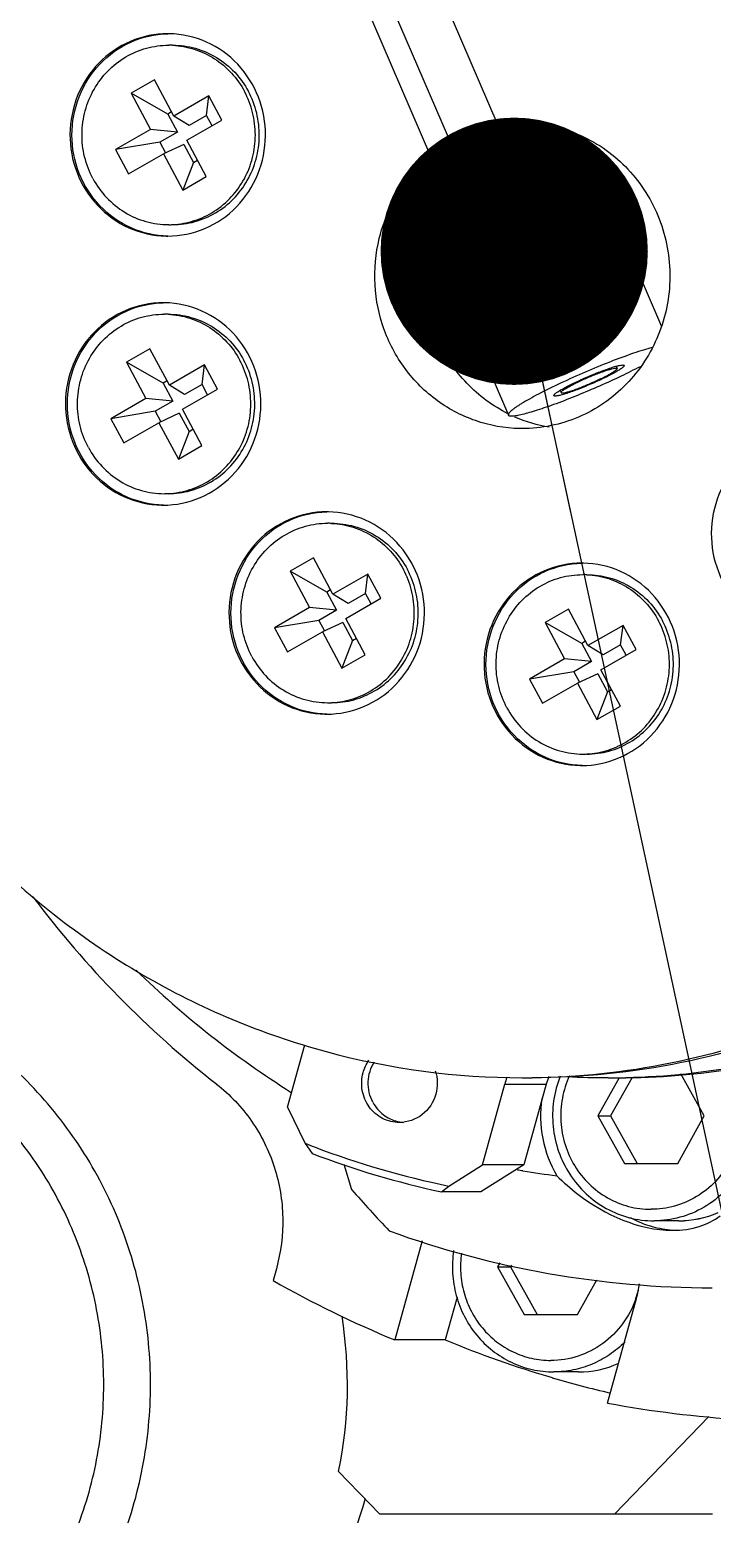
# Model space of a CAD drawing. Header units: millimetres. Extents: x 0 to 841, y 0 to 594.
# Drawn here: x 54.14 to 63.08, y 193.19 to 212.63 of the extents above; entities that cross this region are included whole.
import ezdxf

# ---------------------------------------------------------------- set-up
doc = ezdxf.new("R2010")
doc.units = ezdxf.units.MM
doc.header["$LTSCALE"] = 46.255
doc.layers.get('0').update_dxf_attribs({"linetype": 'CONTINUOUS'})
doc.layers.add('AXIS', color=7, linetype='CONTINUOUS')
doc.layers.add('NOTE', color=7, linetype='CONTINUOUS')
doc.styles.get("Standard").update_dxf_attribs({"font": 'txt', "width": 0.85})
doc.dimstyles.get("Standard").update_dxf_attribs({"dimtxt": 3.5, "dimasz": 3.5, "dimexe": 1.5, "dimexo": 1, "dimtad": 1, "dimtxsty": 'STANDARD', "dimcen": 0.09, "dimadec": 0, "dimazin": 0, "dimtol": 1, "dimtp": 0.01, "dimtm": 0.01, "dimtfac": 1, "dimtofl": 0, "dimtmove": 0, "dimatfit": 3, "dimfxl": 1, "dimtolj": 1, "dimarcsym": 0})

msp = doc.modelspace()

# ---------------------------------------------------------------- linework, layer by layer
at = {"color": 7, "linetype": 'CONTINUOUS'}
for p, q in [((57.984, 216.697), (60.272, 211.377)), ((57.101, 216.291), (59.389, 210.971)), ((55.774, 211.973), (55.467, 211.797)), ((56.028, 211.497), (55.774, 211.973)), ((55.947, 211.524), (55.467, 211.797)), ((55.467, 211.797), (55.722, 211.321)), ((56.488, 211.761), (56.028, 211.497)), ((56.457, 211.506), (56.488, 211.761)), ((56.657, 211.444), (56.488, 211.761)), ((55.998, 211.553), (55.947, 211.524)), ((55.947, 211.524), (56.074, 211.286)), ((55.722, 211.321), (55.263, 211.058)), ((56.074, 211.286), (55.722, 211.321)), ((56.227, 211.374), (56.028, 211.497)), ((56.198, 211.18), (56.657, 211.444)), ((56.457, 211.506), (56.227, 211.374)), ((56.529, 211.37), (56.457, 211.506)), ((55.844, 211.154), (55.263, 211.058)), ((56.074, 211.286), (55.844, 211.154)), ((55.844, 211.154), (55.918, 211.016)), ((56.159, 211.127), (55.892, 211.004)), ((56.159, 211.127), (56.286, 210.89)), ((56.453, 210.704), (56.198, 211.18)), ((55.263, 211.058), (55.432, 210.741)), ((55.432, 210.741), (55.892, 211.004)), ((55.892, 211.004), (56.146, 210.529)), ((56.286, 210.89), (56.146, 210.529)), ((56.286, 210.89), (56.338, 210.919)), ((56.146, 210.529), (56.453, 210.704)), ((55.714, 208.45), (55.408, 208.275)), ((55.969, 207.975), (55.714, 208.45)), ((55.887, 208.001), (55.408, 208.275)), ((55.408, 208.275), (55.663, 207.799)), ((56.428, 208.238), (55.969, 207.975)), ((56.397, 207.983), (56.428, 208.238)), ((56.598, 207.921), (56.428, 208.238)), ((61.92, 208.236), (61.925, 208.232)), ((55.939, 208.031), (55.887, 208.001)), ((55.887, 208.001), (56.015, 207.764)), ((56.168, 207.852), (55.969, 207.975)), ((56.139, 207.658), (56.598, 207.921)), ((56.397, 207.983), (56.168, 207.852)), ((56.47, 207.848), (56.397, 207.983)), ((61.006, 207.837), (61.006, 207.843)), ((55.663, 207.799), (55.203, 207.535)), ((55.785, 207.632), (55.203, 207.535)), ((56.015, 207.764), (55.663, 207.799)), ((56.015, 207.764), (55.785, 207.632)), ((55.785, 207.632), (55.859, 207.494)), ((56.393, 207.182), (56.139, 207.658)), ((55.203, 207.535), (55.373, 207.218)), ((55.373, 207.218), (55.832, 207.482)), ((56.099, 207.605), (55.832, 207.482)), ((55.832, 207.482), (56.087, 207.006)), ((56.099, 207.605), (56.227, 207.367)), ((56.227, 207.367), (56.087, 207.006)), ((56.227, 207.367), (56.278, 207.397)), ((60.592, 207.405), (60.557, 207.405)), ((56.087, 207.006), (56.393, 207.182)), ((57.856, 205.713), (57.549, 205.537)), ((58.11, 205.237), (57.856, 205.713)), ((58.029, 205.264), (57.549, 205.537)), ((57.549, 205.537), (57.804, 205.061)), ((58.57, 205.501), (58.11, 205.237)), ((58.539, 205.246), (58.57, 205.501)), ((58.739, 205.184), (58.57, 205.501)), ((58.08, 205.293), (58.029, 205.264)), ((58.029, 205.264), (58.156, 205.026)), ((58.309, 205.114), (58.11, 205.237)), ((58.28, 204.92), (58.739, 205.184)), ((58.539, 205.246), (58.309, 205.114)), ((58.611, 205.11), (58.539, 205.246)), ((57.804, 205.061), (57.345, 204.798)), ((58.156, 205.026), (57.804, 205.061)), ((58.156, 205.026), (57.926, 204.894)), ((58.535, 204.444), (58.28, 204.92)), ((61.196, 205.04), (60.89, 204.865)), ((61.451, 204.565), (61.196, 205.04)), ((57.926, 204.894), (57.345, 204.798)), ((57.345, 204.798), (57.514, 204.481)), ((57.514, 204.481), (57.974, 204.744)), ((57.926, 204.894), (58, 204.756)), ((58.241, 204.867), (57.974, 204.744)), ((57.974, 204.744), (58.228, 204.269)), ((58.241, 204.867), (58.368, 204.63)), ((61.369, 204.592), (60.89, 204.865)), ((60.89, 204.865), (61.144, 204.389)), ((61.91, 204.828), (61.451, 204.565)), ((61.879, 204.573), (61.91, 204.828)), ((62.08, 204.511), (61.91, 204.828)), ((58.368, 204.63), (58.228, 204.269)), ((58.368, 204.63), (58.42, 204.659)), ((61.42, 204.621), (61.369, 204.592)), ((61.369, 204.592), (61.496, 204.354)), ((61.649, 204.442), (61.451, 204.565)), ((61.62, 204.248), (62.08, 204.511)), ((61.879, 204.573), (61.649, 204.442)), ((61.952, 204.438), (61.879, 204.573)), ((58.228, 204.269), (58.535, 204.444)), ((61.144, 204.389), (60.685, 204.125)), ((61.496, 204.354), (61.144, 204.389)), ((61.496, 204.354), (61.267, 204.222)), ((61.267, 204.222), (60.685, 204.125)), ((60.685, 204.125), (60.855, 203.808)), ((61.267, 204.222), (61.34, 204.084)), ((61.581, 204.195), (61.314, 204.072)), ((61.581, 204.195), (61.708, 203.957)), ((61.875, 203.772), (61.62, 204.248)), ((60.855, 203.808), (61.314, 204.072)), ((61.314, 204.072), (61.569, 203.596)), ((61.708, 203.957), (61.569, 203.596)), ((61.708, 203.957), (61.76, 203.987)), ((61.569, 203.596), (61.875, 203.772)), ((57.515, 198.521), (57.741, 199.338)), ((61.858, 198.905), (61.58, 198.407)), ((62.029, 198.91), (61.748, 198.407)), ((62.974, 198.407), (62.667, 198.957)), ((60.068, 197.763), (60.361, 198.82)), ((60.361, 198.82), (60.905, 198.82)), ((60.905, 198.82), (60.612, 197.763)), ((57.515, 198.521), (57.747, 198.045)), ((61.58, 198.407), (61.748, 198.407)), ((61.58, 198.407), (61.929, 197.782)), ((61.748, 198.407), (62.097, 197.782)), ((62.626, 197.782), (62.974, 198.407)), ((57.747, 198.045), (57.838, 197.914)), ((58.252, 197.773), (58.353, 197.442)), ((59.628, 197.487), (60.068, 197.763)), ((60.612, 197.763), (60.049, 197.411)), ((60.612, 197.763), (60.068, 197.763)), ((61.929, 197.782), (62.626, 197.782)), ((59.532, 197.411), (59.628, 197.487)), ((60.049, 197.411), (59.532, 197.411)), ((62.638, 197.032), (62.316, 197.032)), ((59.28, 196.768), (58.921, 195.472)), ((57.37, 196.403), (57.328, 196.249)), ((60.298, 196.482), (60.268, 196.428)), ((60.268, 196.428), (60.436, 196.428)), ((60.268, 196.428), (60.616, 195.803)), ((60.449, 196.452), (60.436, 196.428)), ((60.436, 196.428), (60.785, 195.803)), ((61.313, 195.803), (61.568, 196.259)), ((59.736, 196.032), (59.581, 195.472)), ((61.707, 194.645), (62.086, 196.015)), ((60.616, 195.803), (61.313, 195.803)), ((59.581, 195.472), (58.921, 195.472)), ((61.325, 195.053), (61.004, 195.053)), ((61.799, 193.19), (63.034, 194.468)), ((58.186, 193.749), (58.726, 193.19)), ((63.08, 193.19), (58.726, 193.19))]:
    msp.add_line(p, q, dxfattribs=at)
for centre, radius, start, end in [((55.96, 211.329), 1.097, 87.2985, 89.9994), ((61.242, 209.522), 1.883, 100.3325, 111.5666), ((61.296, 209.444), 1.98, 138.4587, 142.3364), ((55.96, 211.173), 1.098, 269.9994, 272.7006), ((55.901, 207.806), 1.097, 87.2985, 89.9994), ((61.248, 209.304), 1.9, 242.4761, 243.3466), ((61.243, 209.293), 1.889, 246.4906, 260.8799), ((55.901, 207.651), 1.098, 269.9994, 272.7006), ((58.042, 205.068), 1.097, 87.2985, 89.9994), ((61.382, 204.396), 1.097, 87.2985, 89.9994), ((58.042, 204.913), 1.098, 269.9994, 272.7006), ((61.382, 204.241), 1.098, 269.9994, 272.7006), ((64.584, 209.069), 12.998, 216.8425, 232.04), ((61.715, 208.735), 9.83, 270.7707, 289.2258), ((61.845, 208.73), 9.825, 270.0127, 288.5022), ((61.84, 198.41), 1.535, 160.9584, 164.5165), ((60.591, 208.705), 9.8, 269.9989, 270.7538), ((62.384, 198.41), 1.535, 160.6073, 164.5162), ((61.717, 208.713), 9.807, 266.8626, 270.0005), ((61.717, 208.709), 9.804, 270.0007, 270.7567), ((59.068, 198.798), 0.48, 256.559, 259.7778), ((59.068, 198.799), 0.48, 259.7783, 265.8819), ((61.946, 208.733), 11.482, 248.5513, 249.1986), ((61.957, 208.686), 11.533, 249.0722, 257.8597), ((61.93, 208.688), 11.435, 249.1948, 258.3863), ((62.468, 208.65), 11.12, 259.9576, 260.3229), ((62.465, 208.633), 11.103, 260.3224, 262.6405), ((121.189, 254.34), 84.77, 222.16092, 222.65659), ((62.637, 198.327), 1.296, 270.022, 293.6814), ((62.637, 198.321), 1.289, 270.0244, 293.797), ((63.082, 208.561), 12.406, 250.0396, 269.9852), ((64.374, 208.675), 14.285, 240.4439, 247.5595), ((60.594, 196.427), 1.548, 344.5291, 351.7784), ((60.897, 196.424), 1.251, 340.63, 340.9775), ((60.89, 196.426), 1.258, 340.9823, 346.0574), ((64.986, 208.563), 14.163, 247.5675, 253.5784), ((61.325, 196.349), 1.296, 270.0235, 294.0721), ((61.325, 196.342), 1.289, 270.0261, 294.2155), ((64.964, 208.493), 14.09, 253.5835, 256.7882), ((64.291, 208.437), 14.032, 259.387, 266.5878)]:
    msp.add_arc(centre, radius, start, end, dxfattribs=at)
for points, knots in [([(60.72, 198.906), (61.327, 198.914), (62.545, 199.044), (64.304, 199.573), (65.944, 200.42), (67.41, 201.556), (68.656, 202.945), (69.642, 204.542), (70.335, 206.295), (70.715, 208.147), (70.77, 210.04), (70.496, 211.912), (69.904, 213.704), (69.012, 215.359), (67.848, 216.821), (66.449, 218.046), (64.862, 218.991), (63.707, 219.417), (63.118, 219.574)], [0, 0, 0, 0, 0.06134, 0.122828, 0.184581, 0.246683, 0.309169, 0.372029, 0.435202, 0.49859, 0.562068, 0.625501, 0.688757, 0.751729, 0.814343, 0.87657, 0.938429, 1, 1, 1, 1]), ([(51.59, 214.243), (51.19, 213.447), (50.739, 212.167), (50.467, 210.399), (50.414, 208.606), (50.763, 206.378), (51.649, 204.309), (52.644, 202.836), (53.807, 201.511), (55.555, 200.158), (57.985, 199.137), (59.727, 198.905), (60.591, 198.905)], [0, 0, 0, 0, 0.126151, 0.189554, 0.253008, 0.379551, 0.505502, 0.568257, 0.630744, 0.754639, 0.877592, 1, 1, 1, 1]), ([(54.967, 210.681), (54.92, 210.77), (54.847, 210.961), (54.812, 211.266), (54.855, 211.57), (54.971, 211.853), (55.153, 212.095), (55.39, 212.282), (55.665, 212.399), (55.862, 212.426), (55.96, 212.426)], [0, 0, 0, 0, 0.126134, 0.252778, 0.379396, 0.505448, 0.630538, 0.75452, 0.877539, 1, 1, 1, 1]), ([(56.012, 212.426), (56.112, 212.426), (56.315, 212.398), (56.596, 212.274), (56.835, 212.079), (56.956, 211.911), (57.004, 211.82)], [0, 0, 0, 0, 0.247528, 0.496238, 0.746967, 1, 1, 1, 1]), ([(56.012, 212.424), (56.108, 212.42), (56.3, 212.385), (56.566, 212.259), (56.792, 212.069), (56.906, 211.907), (56.953, 211.82)], [0, 0, 0, 0, 0.247515, 0.496289, 0.747041, 1, 1, 1, 1]), ([(56.012, 210.076), (56.11, 210.076), (56.307, 210.102), (56.582, 210.22), (56.819, 210.406), (57.001, 210.649), (57.117, 210.931), (57.159, 211.235), (57.125, 211.54), (57.052, 211.731), (57.004, 211.82)], [0, 0, 0, 0, 0.122461, 0.24548, 0.369462, 0.494552, 0.620604, 0.747222, 0.873866, 1, 1, 1, 1]), ([(56.012, 210.077), (56.108, 210.081), (56.299, 210.116), (56.564, 210.241), (56.79, 210.43), (56.962, 210.672), (57.07, 210.951), (57.107, 211.249), (57.071, 211.546), (56.999, 211.733), (56.953, 211.82)], [0, 0, 0, 0, 0.122459, 0.245538, 0.369593, 0.494731, 0.620783, 0.747358, 0.873934, 1, 1, 1, 1]), ([(60.625, 211.405), (60.875, 211.4), (61.256, 211.315), (61.695, 211.062), (62.081, 210.724), (62.431, 210.166), (62.572, 209.387), (62.419, 208.612), (62.059, 208.059), (61.667, 207.729), (61.224, 207.484), (60.842, 207.405), (60.592, 207.405)], [0, 0, 0, 0, 0.122859, 0.184998, 0.247536, 0.373251, 0.500093, 0.626906, 0.752554, 0.815055, 0.877163, 1, 1, 1, 1]), ([(54.967, 210.681), (55.016, 210.59), (55.136, 210.422), (55.376, 210.227), (55.657, 210.104), (55.86, 210.076), (55.96, 210.076)], [0, 0, 0, 0, 0.253033, 0.503762, 0.752472, 1, 1, 1, 1]), ([(60.37, 207.618), (60.171, 207.722), (59.805, 208.005), (59.432, 208.59), (59.272, 209.269), (59.32, 209.735), (59.381, 209.956)], [0, 0, 0, 0, 0.246667, 0.496239, 0.74793, 1, 1, 1, 1]), ([(70.861, 209.227), (70.85, 208.548), (70.7, 207.192), (70.101, 205.242), (69.149, 203.447), (67.881, 201.875), (66.342, 200.586), (64.59, 199.628), (62.693, 199.038), (61.376, 198.905), (60.72, 198.905)], [0, 0, 0, 0, 0.127126, 0.253914, 0.380103, 0.505518, 0.630096, 0.7539, 0.877111, 1, 1, 1, 1]), ([(54.908, 207.159), (54.86, 207.248), (54.787, 207.439), (54.753, 207.744), (54.795, 208.048), (54.911, 208.33), (55.093, 208.573), (55.33, 208.759), (55.605, 208.877), (55.803, 208.903), (55.901, 208.903)], [0, 0, 0, 0, 0.126134, 0.252778, 0.379396, 0.505448, 0.630538, 0.75452, 0.877539, 1, 1, 1, 1]), ([(55.952, 208.903), (56.053, 208.903), (56.255, 208.875), (56.536, 208.752), (56.776, 208.557), (56.897, 208.389), (56.945, 208.298)], [0, 0, 0, 0, 0.247528, 0.496238, 0.746967, 1, 1, 1, 1]), ([(55.952, 208.902), (56.048, 208.898), (56.241, 208.863), (56.506, 208.737), (56.732, 208.547), (56.847, 208.385), (56.893, 208.298)], [0, 0, 0, 0, 0.247515, 0.496289, 0.747041, 1, 1, 1, 1]), ([(55.952, 206.553), (56.05, 206.553), (56.248, 206.58), (56.523, 206.697), (56.76, 206.884), (56.942, 207.126), (57.058, 207.409), (57.1, 207.713), (57.066, 208.018), (56.993, 208.209), (56.945, 208.298)], [0, 0, 0, 0, 0.122461, 0.24548, 0.369462, 0.494552, 0.620604, 0.747222, 0.873866, 1, 1, 1, 1]), ([(55.952, 206.555), (56.048, 206.559), (56.24, 206.594), (56.505, 206.719), (56.73, 206.908), (56.903, 207.15), (57.011, 207.429), (57.048, 207.726), (57.012, 208.024), (56.94, 208.211), (56.893, 208.298)], [0, 0, 0, 0, 0.122459, 0.245538, 0.369593, 0.494731, 0.620783, 0.747358, 0.873934, 1, 1, 1, 1]), ([(61.006, 207.843), (61.007, 207.846), (61.011, 207.852), (61.024, 207.865), (61.05, 207.884), (61.092, 207.91), (61.146, 207.941), (61.21, 207.974), (61.283, 208.01), (61.362, 208.047), (61.444, 208.083), (61.527, 208.118), (61.608, 208.15), (61.685, 208.178), (61.753, 208.202), (61.812, 208.22), (61.86, 208.232), (61.892, 208.238), (61.91, 208.238), (61.917, 208.237), (61.92, 208.236)], [0, 0, 0, 0, 0.008358, 0.020273, 0.05523, 0.104532, 0.16676, 0.239945, 0.321704, 0.409354, 0.500001, 0.590648, 0.678297, 0.760057, 0.833241, 0.895469, 0.944771, 0.979727, 0.991642, 1, 1, 1, 1]), ([(61.925, 208.232), (61.925, 208.23), (61.925, 208.225), (61.919, 208.218), (61.91, 208.209), (61.897, 208.198), (61.879, 208.185), (61.848, 208.165), (61.801, 208.138), (61.735, 208.102), (61.658, 208.064), (61.574, 208.025), (61.486, 207.986), (61.397, 207.949), (61.311, 207.915), (61.231, 207.886), (61.16, 207.862), (61.107, 207.846), (61.071, 207.838), (61.05, 207.834), (61.033, 207.831), (61.02, 207.831), (61.011, 207.832), (61.007, 207.835), (61.006, 207.837)], [0, 0, 0, 0, 0.005598, 0.01428, 0.026993, 0.043933, 0.065067, 0.090252, 0.151894, 0.226673, 0.311805, 0.40408, 0.5, 0.59592, 0.688195, 0.773327, 0.848106, 0.909749, 0.934933, 0.956067, 0.973008, 0.985721, 0.994403, 1, 1, 1, 1]), ([(54.908, 207.159), (54.956, 207.068), (55.077, 206.9), (55.317, 206.705), (55.598, 206.581), (55.8, 206.553), (55.901, 206.553)], [0, 0, 0, 0, 0.253033, 0.503762, 0.752472, 1, 1, 1, 1]), ([(57.049, 204.421), (57.002, 204.51), (56.929, 204.701), (56.894, 205.006), (56.937, 205.31), (57.053, 205.593), (57.235, 205.835), (57.472, 206.022), (57.747, 206.139), (57.944, 206.166), (58.042, 206.166)], [0, 0, 0, 0, 0.126134, 0.252778, 0.379396, 0.505448, 0.630538, 0.75452, 0.877539, 1, 1, 1, 1]), ([(58.094, 206.166), (58.194, 206.166), (58.397, 206.138), (58.678, 206.014), (58.917, 205.819), (59.038, 205.651), (59.087, 205.56)], [0, 0, 0, 0, 0.247528, 0.496238, 0.746967, 1, 1, 1, 1]), ([(58.094, 206.164), (58.19, 206.16), (58.382, 206.125), (58.648, 205.999), (58.874, 205.809), (58.988, 205.647), (59.035, 205.56)], [0, 0, 0, 0, 0.247515, 0.496289, 0.747041, 1, 1, 1, 1]), ([(58.094, 203.816), (58.192, 203.816), (58.389, 203.842), (58.664, 203.96), (58.901, 204.146), (59.083, 204.389), (59.199, 204.671), (59.241, 204.975), (59.207, 205.28), (59.134, 205.471), (59.087, 205.56)], [0, 0, 0, 0, 0.122461, 0.24548, 0.369462, 0.494552, 0.620604, 0.747222, 0.873866, 1, 1, 1, 1]), ([(58.094, 203.817), (58.19, 203.821), (58.381, 203.856), (58.646, 203.981), (58.872, 204.17), (59.044, 204.412), (59.152, 204.691), (59.189, 204.989), (59.153, 205.286), (59.081, 205.473), (59.035, 205.56)], [0, 0, 0, 0, 0.122459, 0.245538, 0.369593, 0.494731, 0.620783, 0.747358, 0.873934, 1, 1, 1, 1]), ([(60.39, 203.749), (60.342, 203.838), (60.269, 204.029), (60.235, 204.334), (60.277, 204.638), (60.393, 204.92), (60.575, 205.163), (60.812, 205.349), (61.087, 205.467), (61.284, 205.493), (61.382, 205.493)], [0, 0, 0, 0, 0.126134, 0.252778, 0.379396, 0.505448, 0.630538, 0.75452, 0.877539, 1, 1, 1, 1]), ([(61.434, 205.493), (61.535, 205.493), (61.737, 205.465), (62.018, 205.342), (62.258, 205.147), (62.378, 204.979), (62.427, 204.888)], [0, 0, 0, 0, 0.247528, 0.496238, 0.746967, 1, 1, 1, 1]), ([(61.434, 205.492), (61.53, 205.488), (61.723, 205.453), (61.988, 205.327), (62.214, 205.137), (62.329, 204.975), (62.375, 204.888)], [0, 0, 0, 0, 0.247515, 0.496289, 0.747041, 1, 1, 1, 1]), ([(61.434, 203.143), (61.532, 203.143), (61.73, 203.17), (62.005, 203.287), (62.241, 203.474), (62.424, 203.716), (62.54, 203.999), (62.582, 204.303), (62.547, 204.608), (62.474, 204.799), (62.427, 204.888)], [0, 0, 0, 0, 0.122461, 0.24548, 0.369462, 0.494552, 0.620604, 0.747222, 0.873866, 1, 1, 1, 1]), ([(61.434, 203.145), (61.53, 203.149), (61.722, 203.184), (61.986, 203.309), (62.212, 203.498), (62.384, 203.74), (62.492, 204.019), (62.53, 204.316), (62.493, 204.614), (62.422, 204.801), (62.375, 204.888)], [0, 0, 0, 0, 0.122459, 0.245538, 0.369593, 0.494731, 0.620783, 0.747358, 0.873934, 1, 1, 1, 1]), ([(57.049, 204.421), (57.098, 204.33), (57.219, 204.162), (57.458, 203.967), (57.739, 203.844), (57.942, 203.816), (58.042, 203.816)], [0, 0, 0, 0, 0.253033, 0.503762, 0.752472, 1, 1, 1, 1]), ([(60.39, 203.749), (60.438, 203.658), (60.559, 203.49), (60.798, 203.295), (61.079, 203.171), (61.282, 203.143), (61.382, 203.143)], [0, 0, 0, 0, 0.253033, 0.503762, 0.752472, 1, 1, 1, 1]), ([(55.722, 194.887), (55.722, 195.249), (55.653, 195.975), (55.347, 197.022), (54.849, 197.987), (54.179, 198.834), (53.362, 199.529), (52.429, 200.046), (51.416, 200.365), (50.712, 200.437), (50.361, 200.437)], [0, 0, 0, 0, 0.127118, 0.253911, 0.380119, 0.505551, 0.630137, 0.753938, 0.877133, 1, 1, 1, 1]), ([(55.11, 194.887), (55.11, 195.217), (55.047, 195.877), (54.768, 196.83), (54.316, 197.708), (53.706, 198.478), (52.962, 199.111), (52.113, 199.582), (51.191, 199.871), (50.232, 199.969), (49.273, 199.871), (48.351, 199.582), (47.502, 199.111), (46.758, 198.478), (46.148, 197.708), (45.695, 196.83), (45.417, 195.877), (45.354, 195.217), (45.354, 194.887)], [0, 0, 0, 0, 0.063559, 0.126956, 0.19006, 0.252775, 0.315069, 0.376969, 0.438567, 0.5, 0.561433, 0.623031, 0.684931, 0.747225, 0.80994, 0.873044, 0.936441, 1, 1, 1, 1]), ([(58.635, 198.583), (58.613, 198.623), (58.581, 198.711), (58.567, 198.851), (58.591, 198.99), (58.631, 199.075), (58.655, 199.114)], [0, 0, 0, 0, 0.24967, 0.500328, 0.750829, 1, 1, 1, 1]), ([(61.087, 198.927), (61.046, 198.823), (60.988, 198.604), (60.982, 198.266), (61.054, 197.936), (61.202, 197.634), (61.416, 197.377), (61.684, 197.182), (61.99, 197.059), (62.208, 197.032), (62.316, 197.032)], [0, 0, 0, 0, 0.126469, 0.253228, 0.37978, 0.505671, 0.630599, 0.754485, 0.877486, 1, 1, 1, 1]), ([(61.208, 198.93), (61.165, 198.837), (61.103, 198.64), (61.084, 198.331), (61.139, 198.026), (61.267, 197.745), (61.457, 197.506), (61.7, 197.323), (61.979, 197.208), (62.178, 197.182), (62.277, 197.182)], [0, 0, 0, 0, 0.126322, 0.253037, 0.379621, 0.505585, 0.630583, 0.754509, 0.877511, 1, 1, 1, 1]), ([(63.293, 199.036), (63.346, 198.943), (63.429, 198.743), (63.474, 198.421), (63.437, 198.098), (63.319, 197.797), (63.13, 197.537), (62.881, 197.337), (62.59, 197.21), (62.381, 197.182), (62.277, 197.182)], [0, 0, 0, 0, 0.126026, 0.252633, 0.379266, 0.505363, 0.630504, 0.75452, 0.87754, 1, 1, 1, 1]), ([(63.485, 199.059), (63.54, 198.955), (63.622, 198.731), (63.659, 198.376), (63.607, 198.023), (63.47, 197.695), (63.256, 197.414), (62.98, 197.198), (62.66, 197.063), (62.43, 197.032), (62.316, 197.032)], [0, 0, 0, 0, 0.126166, 0.252827, 0.37944, 0.505475, 0.630548, 0.754519, 0.87753, 1, 1, 1, 1]), ([(56.588, 198.82), (56.763, 198.684), (57.074, 198.355), (57.374, 197.746), (57.487, 197.073), (57.43, 196.62), (57.37, 196.403)], [0, 0, 0, 0, 0.247429, 0.497235, 0.748551, 1, 1, 1, 1]), ([(58.635, 198.583), (58.668, 198.521), (58.76, 198.41), (58.89, 198.348), (58.957, 198.332)], [0, 0, 0, 0, 0.503417, 1, 1, 1, 1]), ([(59.692, 196.641), (59.677, 196.544), (59.668, 196.345), (59.716, 196.051), (59.823, 195.775), (59.986, 195.528), (60.196, 195.323), (60.443, 195.17), (60.717, 195.074), (60.908, 195.053), (61.004, 195.053)], [0, 0, 0, 0, 0.126951, 0.253793, 0.380157, 0.505756, 0.630443, 0.754236, 0.877309, 1, 1, 1, 1]), ([(59.795, 196.61), (59.782, 196.523), (59.775, 196.347), (59.819, 196.086), (59.916, 195.841), (60.061, 195.623), (60.247, 195.442), (60.467, 195.306), (60.71, 195.222), (60.88, 195.203), (60.965, 195.203)], [0, 0, 0, 0, 0.126961, 0.253803, 0.38016, 0.505752, 0.630433, 0.754225, 0.877302, 1, 1, 1, 1]), ([(62.077, 196.009), (62.036, 195.893), (61.919, 195.672), (61.656, 195.41), (61.328, 195.242), (61.085, 195.203), (60.965, 195.203)], [0, 0, 0, 0, 0.253506, 0.504493, 0.753004, 1, 1, 1, 1]), ([(61.933, 195.445), (61.872, 195.384), (61.738, 195.272), (61.509, 195.147), (61.261, 195.07), (61.089, 195.053), (61.004, 195.053)], [0, 0, 0, 0, 0.251927, 0.502299, 0.751465, 1, 1, 1, 1]), ([(45.354, 194.887), (45.354, 194.557), (45.417, 193.896), (45.695, 192.944), (46.148, 192.066), (46.758, 191.295), (47.502, 190.663), (48.351, 190.192), (49.273, 189.902), (50.232, 189.804), (51.191, 189.902), (52.113, 190.192), (52.962, 190.663), (53.706, 191.295), (54.316, 192.066), (54.768, 192.944), (55.047, 193.896), (55.11, 194.557), (55.11, 194.887)], [0, 0, 0, 0, 0.063559, 0.126956, 0.19006, 0.252775, 0.315069, 0.376969, 0.438567, 0.5, 0.561433, 0.623031, 0.684931, 0.747225, 0.80994, 0.873044, 0.936441, 1, 1, 1, 1]), ([(50.361, 189.337), (50.712, 189.337), (51.416, 189.409), (52.429, 189.727), (53.362, 190.244), (54.179, 190.94), (54.849, 191.786), (55.347, 192.752), (55.653, 193.798), (55.722, 194.524), (55.722, 194.887)], [0, 0, 0, 0, 0.122867, 0.246062, 0.369863, 0.494449, 0.619881, 0.746089, 0.872882, 1, 1, 1, 1]), ([(58.531, 193.395), (58.376, 192.821), (57.885, 191.72), (56.871, 190.611), (55.889, 189.962), (55.086, 189.604), (54.238, 189.386), (53.657, 189.337), (53.367, 189.337)], [0, 0, 0, 0, 0.253252, 0.503946, 0.628673, 0.752813, 0.876518, 1, 1, 1, 1])]:
    msp.add_open_spline(points, degree=3, knots=knots, dxfattribs=at)
at = {"layer": 'AXIS', "color": 7, "linetype": 'CONTINUOUS'}
for p, q in [((57.135, 216.997), (59.841, 210.705)), ((55.969, 212.575), (55.947, 212.576)), ((60.272, 211.377), (60.686, 211.377)), ((60.504, 211.377), (60.644, 211.051)), ((60.591, 211.405), (60.625, 211.405)), ((61.343, 211.23), (62.413, 208.742)), ((59.389, 210.971), (59.726, 210.971)), ((59.23, 210.321), (60.409, 207.58)), ((55.925, 209.926), (55.947, 209.926)), ((55.91, 209.053), (55.887, 209.053)), ((61.82, 208.221), (61.833, 208.193)), ((61.085, 207.905), (61.098, 207.877)), ((55.865, 206.404), (55.888, 206.403)), ((58.051, 206.315), (58.029, 206.316)), ((61.392, 205.643), (61.369, 205.643)), ((58.007, 203.666), (58.029, 203.666)), ((61.347, 202.994), (61.37, 202.993))]:
    msp.add_line(p, q, dxfattribs=at)
for centre, radius, start, end in [((60.592, 209.534), 1.871, 90.0183, 99.845), ((61.008, 209.527), 1.879, 101.4402, 105.0182), ((61.005, 209.538), 1.867, 99.8526, 101.4384), ((64.026, 209.002), 12.148, 225.6522, 237.8758), ((62.672, 198.33), 1.424, 241.9474, 254.4314), ((62.667, 198.314), 1.407, 254.4754, 265.6069), ((52.611, 194.887), 5.69, 348.4604, 9.058)]:
    msp.add_arc(centre, radius, start, end, dxfattribs=at)
for points, knots in [([(55.947, 212.576), (55.781, 212.576), (55.444, 212.506), (55.02, 212.213), (54.737, 211.776), (54.635, 211.262), (54.728, 210.746), (55.005, 210.305), (55.423, 210.004), (55.759, 209.929), (55.925, 209.926)], [0, 0, 0, 0, 0.122989, 0.247139, 0.372939, 0.499907, 0.626904, 0.752771, 0.87699, 1, 1, 1, 1]), ([(55.951, 209.926), (55.786, 209.929), (55.452, 210.003), (55.035, 210.3), (54.758, 210.737), (54.661, 211.249), (54.757, 211.76), (55.033, 212.198), (55.449, 212.497), (55.782, 212.572), (55.947, 212.575)], [0, 0, 0, 0, 0.122995, 0.24718, 0.373008, 0.499973, 0.626943, 0.752782, 0.876981, 1, 1, 1, 1]), ([(55.947, 209.926), (56.113, 209.926), (56.45, 209.995), (56.874, 210.288), (57.158, 210.725), (57.26, 211.239), (57.166, 211.755), (56.89, 212.196), (56.471, 212.497), (56.135, 212.572), (55.969, 212.575)], [0, 0, 0, 0, 0.122989, 0.247139, 0.372939, 0.499907, 0.626904, 0.752771, 0.87699, 1, 1, 1, 1]), ([(61.343, 211.23), (61.341, 211.234), (61.335, 211.239), (61.324, 211.241), (61.307, 211.244), (61.28, 211.243), (61.241, 211.238), (61.193, 211.228), (61.135, 211.214), (61.07, 211.197), (60.968, 211.166), (60.826, 211.118), (60.641, 211.051), (60.443, 210.973), (60.238, 210.887), (60.036, 210.798), (59.843, 210.707), (59.667, 210.62), (59.534, 210.549), (59.442, 210.496), (59.384, 210.461), (59.335, 210.429), (59.295, 210.4), (59.264, 210.375), (59.245, 210.357), (59.235, 210.343), (59.23, 210.333), (59.228, 210.325), (59.23, 210.321)], [0, 0, 0, 0, 0.005597, 0.009481, 0.014306, 0.027021, 0.043963, 0.065095, 0.090276, 0.119303, 0.15192, 0.226693, 0.311819, 0.404088, 0.5, 0.595912, 0.688181, 0.773307, 0.84808, 0.880697, 0.909724, 0.934905, 0.956037, 0.972979, 0.985694, 0.990519, 0.994403, 1, 1, 1, 1]), ([(60.557, 207.405), (60.361, 207.409), (59.964, 207.48), (59.432, 207.766), (59.008, 208.205), (58.732, 208.754), (58.629, 209.364), (58.708, 209.977), (58.962, 210.537), (59.234, 210.843), (59.389, 210.971)], [0, 0, 0, 0, 0.122513, 0.245812, 0.370363, 0.496151, 0.622722, 0.749345, 0.875266, 1, 1, 1, 1]), ([(55.887, 209.053), (55.722, 209.053), (55.385, 208.984), (54.961, 208.691), (54.677, 208.254), (54.575, 207.74), (54.669, 207.224), (54.945, 206.783), (55.364, 206.482), (55.7, 206.407), (55.865, 206.404)], [0, 0, 0, 0, 0.122989, 0.247139, 0.372939, 0.499907, 0.626904, 0.752771, 0.87699, 1, 1, 1, 1]), ([(55.891, 206.404), (55.727, 206.407), (55.393, 206.481), (54.976, 206.778), (54.699, 207.215), (54.601, 207.726), (54.697, 208.238), (54.973, 208.676), (55.39, 208.974), (55.723, 209.05), (55.888, 209.053)], [0, 0, 0, 0, 0.122995, 0.24718, 0.373008, 0.499973, 0.626943, 0.752782, 0.876981, 1, 1, 1, 1]), ([(55.888, 206.403), (56.054, 206.403), (56.391, 206.473), (56.814, 206.766), (57.098, 207.203), (57.2, 207.717), (57.107, 208.233), (56.83, 208.674), (56.411, 208.975), (56.076, 209.05), (55.91, 209.053)], [0, 0, 0, 0, 0.122989, 0.247139, 0.372939, 0.499907, 0.626904, 0.752771, 0.87699, 1, 1, 1, 1]), ([(62.29, 208.467), (62.252, 208.457), (62.17, 208.433), (61.988, 208.372), (61.733, 208.278), (61.415, 208.147), (61.102, 208.006), (60.858, 207.887), (60.689, 207.796), (60.601, 207.744), (60.541, 207.706), (60.504, 207.682), (60.472, 207.659), (60.447, 207.639), (60.428, 207.62), (60.413, 207.604), (60.406, 207.588), (60.409, 207.58)], [0, 0, 0, 0, 0.05633, 0.122, 0.274901, 0.444056, 0.613132, 0.76581, 0.831319, 0.887462, 0.911607, 0.932951, 0.951386, 0.966838, 0.979276, 0.988753, 1, 1, 1, 1]), ([(62.133, 208.216), (62.051, 208.173), (61.875, 208.086), (61.602, 207.96), (61.318, 207.84), (61.084, 207.749), (60.908, 207.686), (60.791, 207.647), (60.686, 207.615), (60.608, 207.593), (60.553, 207.581), (60.519, 207.574), (60.489, 207.569), (60.464, 207.567), (60.443, 207.567), (60.424, 207.569), (60.411, 207.574), (60.409, 207.58)], [0, 0, 0, 0, 0.150023, 0.316468, 0.486885, 0.648516, 0.722215, 0.789301, 0.848536, 0.898848, 0.92038, 0.939378, 0.955777, 0.96954, 0.980671, 0.989254, 1, 1, 1, 1]), ([(61.098, 207.877), (61.096, 207.88), (61.105, 207.892), (61.122, 207.906), (61.154, 207.928), (61.197, 207.952), (61.25, 207.981), (61.334, 208.023), (61.448, 208.074), (61.564, 208.122), (61.653, 208.154), (61.71, 208.173), (61.757, 208.187), (61.794, 208.195), (61.817, 208.198), (61.831, 208.196), (61.833, 208.193)], [0, 0, 0, 0, 0.013841, 0.04349, 0.08984, 0.151544, 0.226403, 0.311623, 0.5, 0.688377, 0.773597, 0.848456, 0.91016, 0.95651, 0.986159, 1, 1, 1, 1]), ([(61.098, 207.877), (61.099, 207.873), (61.114, 207.871), (61.136, 207.874), (61.173, 207.882), (61.221, 207.896), (61.278, 207.915), (61.366, 207.948), (61.482, 207.995), (61.596, 208.047), (61.681, 208.089), (61.734, 208.117), (61.777, 208.142), (61.808, 208.163), (61.826, 208.177), (61.834, 208.189), (61.833, 208.193)], [0, 0, 0, 0, 0.013841, 0.04349, 0.08984, 0.151544, 0.226403, 0.311623, 0.5, 0.688377, 0.773597, 0.848456, 0.91016, 0.95651, 0.986159, 1, 1, 1, 1]), ([(64.345, 207.351), (64.179, 207.351), (63.843, 207.282), (63.419, 206.989), (63.135, 206.552), (63.033, 206.038), (63.127, 205.522), (63.403, 205.08), (63.822, 204.78), (64.157, 204.704), (64.323, 204.701)], [0, 0, 0, 0, 0.122989, 0.247139, 0.372939, 0.499907, 0.626904, 0.752771, 0.87699, 1, 1, 1, 1]), ([(58.029, 206.316), (57.863, 206.316), (57.526, 206.246), (57.102, 205.953), (56.819, 205.516), (56.717, 205.002), (56.81, 204.486), (57.087, 204.045), (57.505, 203.744), (57.841, 203.669), (58.007, 203.666)], [0, 0, 0, 0, 0.122989, 0.247139, 0.372939, 0.499907, 0.626904, 0.752771, 0.87699, 1, 1, 1, 1]), ([(58.033, 203.666), (57.868, 203.669), (57.534, 203.743), (57.117, 204.04), (56.84, 204.477), (56.743, 204.989), (56.839, 205.5), (57.115, 205.938), (57.531, 206.237), (57.864, 206.312), (58.029, 206.315)], [0, 0, 0, 0, 0.122995, 0.24718, 0.373008, 0.499973, 0.626943, 0.752782, 0.876981, 1, 1, 1, 1]), ([(58.029, 203.666), (58.195, 203.666), (58.532, 203.735), (58.956, 204.028), (59.24, 204.465), (59.342, 204.979), (59.248, 205.495), (58.972, 205.936), (58.553, 206.237), (58.217, 206.312), (58.051, 206.315)], [0, 0, 0, 0, 0.122989, 0.247139, 0.372939, 0.499907, 0.626904, 0.752771, 0.87699, 1, 1, 1, 1]), ([(61.369, 205.643), (61.203, 205.643), (60.866, 205.574), (60.443, 205.281), (60.159, 204.844), (60.057, 204.33), (60.15, 203.814), (60.427, 203.373), (60.846, 203.072), (61.181, 202.997), (61.347, 202.994)], [0, 0, 0, 0, 0.122989, 0.247139, 0.372939, 0.499907, 0.626904, 0.752771, 0.87699, 1, 1, 1, 1]), ([(61.373, 202.994), (61.208, 202.997), (60.875, 203.071), (60.458, 203.368), (60.18, 203.805), (60.083, 204.316), (60.179, 204.828), (60.455, 205.266), (60.871, 205.564), (61.205, 205.64), (61.369, 205.643)], [0, 0, 0, 0, 0.122995, 0.24718, 0.373008, 0.499973, 0.626943, 0.752782, 0.876981, 1, 1, 1, 1]), ([(61.37, 202.993), (61.535, 202.993), (61.872, 203.063), (62.296, 203.356), (62.58, 203.793), (62.682, 204.307), (62.588, 204.823), (62.312, 205.264), (61.893, 205.565), (61.558, 205.64), (61.392, 205.643)], [0, 0, 0, 0, 0.122989, 0.247139, 0.372939, 0.499907, 0.626904, 0.752771, 0.87699, 1, 1, 1, 1]), ([(58.982, 198.319), (58.907, 198.319), (58.752, 198.356), (58.572, 198.513), (58.478, 198.735), (58.486, 198.897), (58.507, 198.972)], [0, 0, 0, 0, 0.24548, 0.494072, 0.746338, 1, 1, 1, 1]), ([(59.458, 198.69), (59.43, 198.587), (59.306, 198.394), (59.088, 198.319), (58.982, 198.319)], [0, 0, 0, 0, 0.505046, 1, 1, 1, 1]), ([(60.845, 198.632), (60.82, 198.459), (60.828, 198.103), (60.954, 197.771), (61.043, 197.621)], [0, 0, 0, 0, 0.501116, 1, 1, 1, 1]), ([(61.043, 197.621), (61.13, 197.535), (61.551, 197.165), (62.116, 196.907), (62.558, 196.907)], [0, 0, 0, 0, 0.216669, 1, 1, 1, 1]), ([(62.558, 196.907), (62.68, 196.907), (62.901, 196.936), (63.102, 197.036), (63.18, 197.095)], [0, 0, 0, 0, 0.554036, 1, 1, 1, 1])]:
    msp.add_open_spline(points, degree=3, knots=knots, dxfattribs=at)
for points in [[(58.507, 198.972), (58.522, 199.029), (58.548, 199.084), (58.582, 199.133)], [(59.451, 198.995), (59.483, 198.898), (59.486, 198.788), (59.458, 198.69)]]:
    msp.add_open_spline(points, degree=3, dxfattribs=at)

# ---------------------------------------------------------------- leaders
at = {"layer": 'NOTE', "color": 2, "linetype": 'CONTINUOUS'}
msp.add_leader([(60.485, 209.727), (73.125, 151.168), (79.125, 151.168)], dimstyle='STANDARD', override={"dimtad": 0, "dimldrblk": 'DOT'}, dxfattribs=at)

doc.saveas('drawing.dxf')
